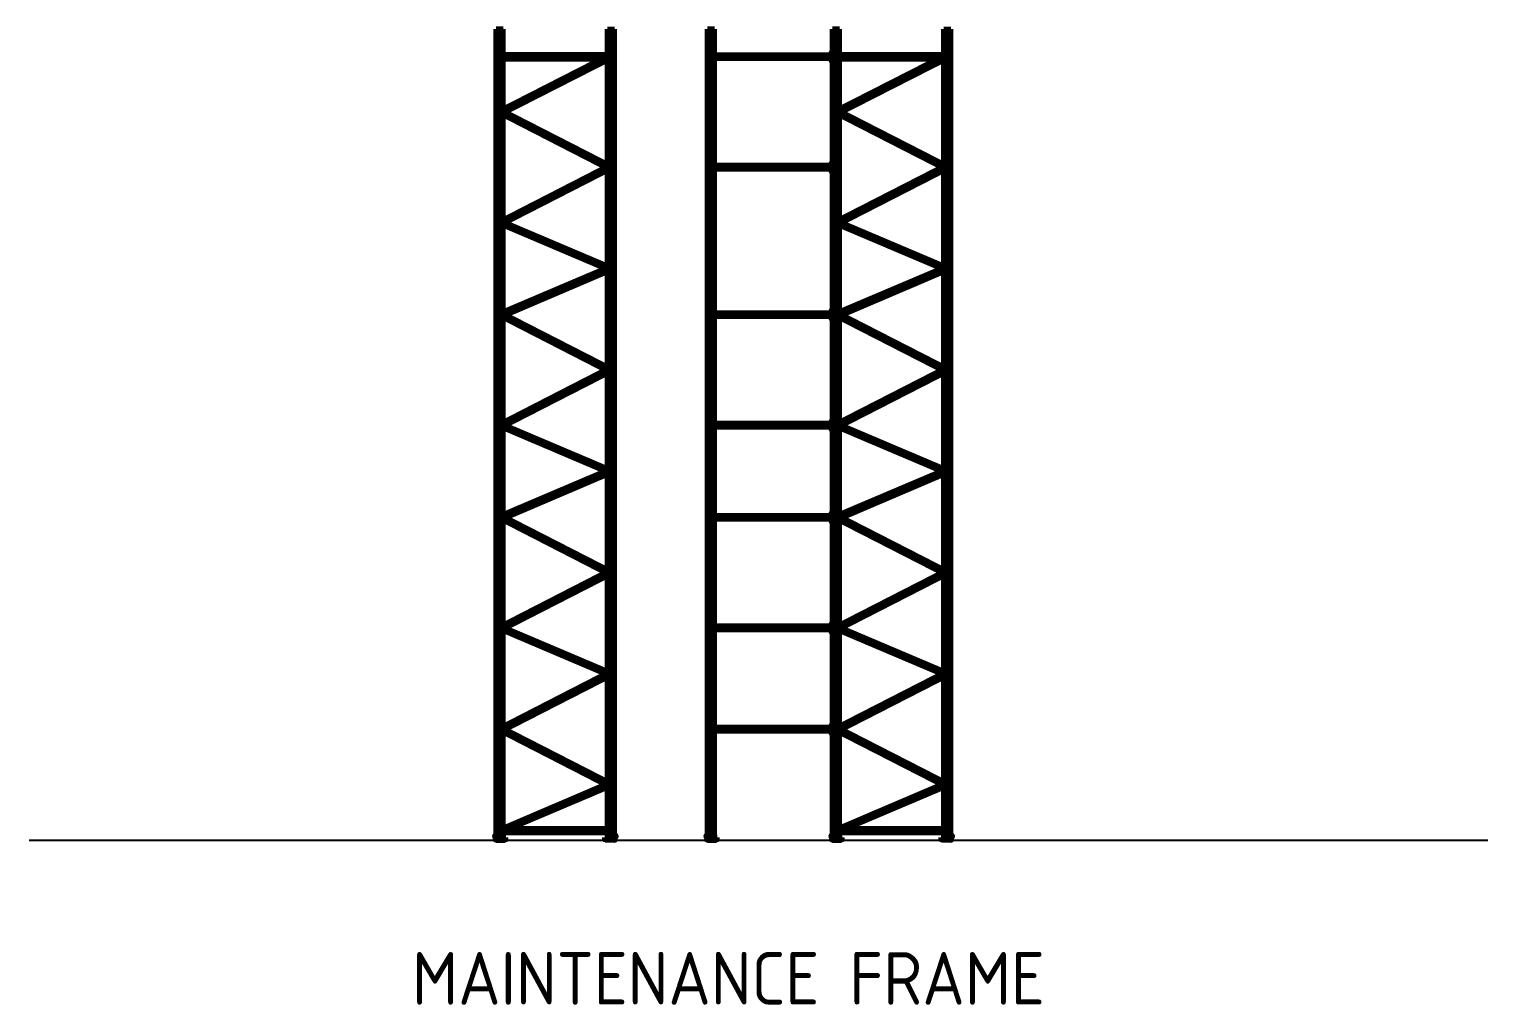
# Model space of a CAD drawing. Header units: millimetres. Extents: x 55283 to 71127, y -287983 to -259130.
# Drawn here: x 55283 to 71127, y -269721 to -259130 of the extents above; entities that cross this region are included whole.
import ezdxf

# ---------------------------------------------------------------- set-up
doc = ezdxf.new("R2010")
doc.units = ezdxf.units.MM
doc.layers.add('HANDRAILS', color=62, linetype='Continuous')
doc.layers.add('Racking', color=30, linetype='Continuous', lineweight=70)
doc.styles.get("Standard").update_dxf_attribs({"font": 'ISOCP.SHX'})

# ---------------------------------------------------------------- blocks, each defined once
blk = doc.blocks.new('Xref MS Rack Section$0$BASEPLATE')
for p, q in [((883158, 344342), (883158, 344364)), ((883158, 344364), (883162, 344364)), ((883162, 344364), (883162, 344342)), ((883166, 344338), (883264, 344338)), ((883264, 344334), (883166, 344334)), ((883181, 344338), (883181, 344334)), ((883187, 344342), (883187, 344330)), ((883193, 344338), (883193, 344334)), ((883228, 344338), (883228, 344334)), ((883231, 344338), (883231, 344334)), ((883237, 344342), (883237, 344330)), ((883243, 344338), (883243, 344334)), ((883246, 344338), (883246, 344334)), ((883258, 344376), (883270, 344376)), ((883266, 344394), (883262, 344394)), ((883262, 344359), (883262, 344394)), ((883262, 344382), (883266, 344382)), ((883262, 344370), (883266, 344370)), ((883263, 344356), (883267, 344343)), ((883266, 344359), (883266, 344394)), ((883267, 344357), (883271, 344344))]:
    blk.add_line(p, q)
for centre, radius, start, end in [((883166, 344342), 8, 180, 270), ((883166, 344342), 4, 180, 270), ((883270, 344359), 8, 180, 199.5), ((883264, 344342), 7.88, 269.4638, 20.0362), ((883264, 344342), 3.93, 270, 19.5), ((883270, 344359), 4, 180, 199.5)]:
    blk.add_arc(centre, radius, start, end)
blk = doc.blocks.new('Xref MS Rack Section$0$SOC HD SIDE')
at = {"color": 0, "linetype": 'ByBlock'}
blk.add_line((1079182, 503083), (1079182, 503069), dxfattribs=at)
for points in [[(1079170, 503086), (1079172, 503086), (1079172, 503066), (1079170, 503066)], [(1079172, 503084), (1079181, 503084), (1079181, 503068), (1079172, 503068)]]:
    blk.add_lwpolyline(points, dxfattribs=at)
for centre, start, end in [((1079181, 503083), 0, 90), ((1079181, 503069), 270, 0)]:
    blk.add_arc(centre, 1, start, end, dxfattribs=at)
blk = doc.blocks.new('*U26')
blk.add_lwpolyline([(-35, 20), (1208, 20), (1208, -20), (-35, -20)], close=True)
for centre in [(0, 0), (1173, 0)]:
    blk.add_circle(centre, 5.5)
blk = doc.blocks.new('*U23')
blk.add_lwpolyline([(40, 5), (-1197, 532), (-1213, 495), (24, -32)], close=True)
for centre in [(-1173, 500), (0, 0)]:
    blk.add_circle(centre, 5.5)
blk = doc.blocks.new('*U24')
blk.add_lwpolyline([(-22, 34), (1213, -598), (1195, -634), (-40, -2)], close=True)
for centre in [(0, 0), (1173, -600)]:
    blk.add_circle(centre, 5.5)
blk = doc.blocks.new('*U27')
blk.add_lwpolyline([(-22, 34), (1213, -598), (1195, -634), (-40, -2)], close=True)
for centre in [(0, 0), (1173, -600)]:
    blk.add_circle(centre, 5.5)
blk = doc.blocks.new('*U22')
blk.add_lwpolyline([(-24, 32), (1213, -495), (1197, -532), (-40, -5)], close=True)
for centre in [(0, 0), (1173, -500)]:
    blk.add_circle(centre, 5.5)
blk = doc.blocks.new('*U21')
blk.add_lwpolyline([(40, 2), (-1195, 634), (-1213, 598), (22, -34)], close=True)
for centre in [(-1173, 600), (0, 0)]:
    blk.add_circle(centre, 5.5)
blk = doc.blocks.new('*U25')
blk.add_lwpolyline([(40, 2), (-1195, 634), (-1213, 598), (22, -34)], close=True)
for centre in [(-1173, 600), (0, 0)]:
    blk.add_circle(centre, 5.5)

msp = doc.modelspace()

# ---------------------------------------------------------------- linework, layer by layer
msp.add_line((55283, -267934), (71127, -267934))
at = {"layer": 'Racking'}
for p, q in [((60357, -267930), (60357, -259130)), ((60432, -259130), (60357, -259130)), ((60393, -267930), (60393, -259130)), ((60429, -267930), (60429, -259130)), ((60429, -267930), (60429, -259130)), ((60432, -267930), (60432, -259130)), ((61566, -267930), (61566, -259130)), ((61566, -259130), (61640, -259130)), ((61568, -267930), (61568, -259130)), ((61605, -267930), (61605, -259130)), ((61640, -267930), (61640, -259130)), ((62652, -267930), (62652, -259130)), ((62727, -259130), (62652, -259130)), ((62688, -267930), (62688, -259130)), ((62724, -267930), (62724, -259130)), ((62727, -267930), (62727, -259130)), ((64010, -267930), (64010, -259130)), ((64085, -259130), (64010, -259130)), ((64046, -267930), (64046, -259130)), ((64082, -267930), (64082, -259130)), ((64085, -267930), (64085, -259130)), ((65219, -267930), (65219, -259130)), ((65219, -259130), (65293, -259130)), ((65221, -267930), (65221, -259130)), ((65258, -267930), (65258, -259130)), ((65293, -267930), (65293, -259130)), ((64007, -259411), (62727, -259411)), ((64007, -259414), (62727, -259414)), ((64007, -259446), (62727, -259446)), ((64007, -259449), (62727, -259449)), ((64007, -259487), (64007, -259372)), ((64010, -259372), (64007, -259372)), ((64010, -259487), (64007, -259487)), ((64007, -260611), (62727, -260611)), ((64007, -260614), (62727, -260614)), ((64007, -260687), (64007, -260572)), ((64010, -260572), (64007, -260572)), ((64007, -260646), (62727, -260646)), ((64007, -260649), (62727, -260649)), ((64010, -260687), (64007, -260687)), ((64010, -260787), (64010, -260672)), ((64010, -261987), (64010, -261872)), ((64007, -262287), (64007, -262172)), ((64010, -262172), (64007, -262172)), ((64007, -262211), (62727, -262211)), ((64007, -262214), (62727, -262214)), ((64007, -262246), (62727, -262246)), ((64007, -262249), (62727, -262249)), ((64010, -262287), (64007, -262287)), ((64010, -263187), (64010, -263072)), ((64007, -263411), (62727, -263411)), ((64007, -263414), (62727, -263414)), ((64007, -263446), (62727, -263446)), ((64007, -263449), (62727, -263449)), ((64007, -263487), (64007, -263372)), ((64010, -263372), (64007, -263372)), ((64010, -263487), (64007, -263487)), ((64007, -264411), (62727, -264411)), ((64007, -264414), (62727, -264414)), ((64007, -264487), (64007, -264372)), ((64010, -264372), (64007, -264372)), ((64010, -264387), (64010, -264272)), ((64007, -264446), (62727, -264446)), ((64007, -264449), (62727, -264449)), ((64010, -264487), (64007, -264487)), ((64010, -265587), (64010, -265472)), ((64007, -265611), (62727, -265611)), ((64007, -265614), (62727, -265614)), ((64007, -265646), (62727, -265646)), ((64007, -265649), (62727, -265649)), ((64007, -265687), (64007, -265572)), ((64010, -265572), (64007, -265572)), ((64010, -265687), (64007, -265687)), ((64007, -266711), (62727, -266711)), ((64007, -266714), (62727, -266714)), ((64007, -266746), (62727, -266746)), ((64007, -266749), (62727, -266749)), ((64007, -266787), (64007, -266672)), ((64010, -266672), (64007, -266672)), ((64010, -266787), (64007, -266787)), ((64010, -266787), (64010, -266672)), ((60432, -267930), (60357, -267930)), ((61567, -267930), (61641, -267930)), ((62727, -267930), (62652, -267930)), ((64085, -267930), (64010, -267930)), ((65219, -267930), (65293, -267930))]:
    msp.add_line(p, q, dxfattribs=at)
for centre in [(60412, -259180), (61585, -259180), (60412, -259230), (60412, -259280), (60412, -259330), (61585, -259230), (61585, -259280), (61585, -259330), (60412, -259380), (60412, -259430), (60412, -259480), (61585, -259380), (61585, -259430), (61585, -259480), (60412, -259530), (60412, -259580), (60412, -259630), (61585, -259530), (61585, -259580), (61585, -259630), (60412, -259680), (60412, -259730), (60412, -259780), (60412, -259830), (61585, -259680), (61585, -259730), (61585, -259780), (61585, -259830), (60412, -259880), (60412, -259930), (60412, -259980), (61585, -259880), (61585, -259930), (61585, -259980), (60412, -260030), (60412, -260080), (60412, -260130), (61585, -260030), (61585, -260080), (61585, -260130), (60412, -260180), (60412, -260230), (60412, -260280), (61585, -260180), (61585, -260230), (61585, -260280), (60412, -260330), (60412, -260380), (60412, -260430), (61585, -260330), (61585, -260380), (61585, -260430), (60412, -260480), (60412, -260530), (60412, -260580), (61585, -260480), (61585, -260530), (61585, -260580), (60412, -260630), (60412, -260680), (60412, -260730), (60412, -260780), (61585, -260630), (61585, -260680), (61585, -260730), (61585, -260780), (60412, -260830), (60412, -260880), (60412, -260930), (61585, -260830), (61585, -260880), (61585, -260930), (60412, -260980), (60412, -261030), (60412, -261080), (61585, -260980), (61585, -261030), (61585, -261080), (60412, -261130), (60412, -261180), (60412, -261230), (61585, -261130), (61585, -261180), (61585, -261230), (60412, -261280), (60412, -261330), (60412, -261380), (61585, -261280), (61585, -261330), (61585, -261380), (60412, -261430), (60412, -261480), (60412, -261530), (61585, -261430), (61585, -261480), (61585, -261530), (60412, -261580), (60412, -261630), (60412, -261680), (60412, -261730), (61585, -261580), (61585, -261630), (61585, -261680), (61585, -261730), (60412, -261780), (60412, -261830), (60412, -261880), (61585, -261780), (61585, -261830), (61585, -261880), (60412, -261930), (60412, -261980), (60412, -262030), (61585, -261930), (61585, -261980), (61585, -262030), (60412, -262080), (60412, -262130), (60412, -262180), (61585, -262080), (61585, -262130), (61585, -262180), (60412, -262230), (60412, -262280), (60412, -262330), (61585, -262230), (61585, -262280), (61585, -262330), (60412, -262380), (60412, -262430), (60412, -262480), (61585, -262380), (61585, -262430), (61585, -262480), (60412, -262530), (60412, -262580), (60412, -262630), (60412, -262680), (61585, -262530), (61585, -262580), (61585, -262630), (61585, -262680), (60412, -262730), (60412, -262780), (60412, -262830), (61585, -262730), (61585, -262780), (61585, -262830), (60412, -262880), (60412, -262930), (60412, -262980), (61585, -262880), (61585, -262930), (61585, -262980), (60412, -263030), (60412, -263080), (60412, -263130), (61585, -263030), (61585, -263080), (61585, -263130), (60412, -263180), (60412, -263230), (60412, -263280), (61585, -263180), (61585, -263230), (61585, -263280), (60412, -263330), (60412, -263380), (60412, -263430), (61585, -263330), (61585, -263380), (61585, -263430), (60412, -263480), (60412, -263530), (60412, -263580), (60412, -263630), (61585, -263480), (61585, -263530), (61585, -263580), (61585, -263630), (60412, -263680), (60412, -263730), (60412, -263780), (61585, -263680), (61585, -263730), (61585, -263780), (60412, -263830), (60412, -263880), (60412, -263930), (61585, -263830), (61585, -263880), (61585, -263930), (60412, -263980), (60412, -264030), (60412, -264080), (61585, -263980), (61585, -264030), (61585, -264080), (60412, -264130), (60412, -264180), (60412, -264230), (61585, -264130), (61585, -264180), (61585, -264230), (60412, -264280), (60412, -264330), (60412, -264380), (61585, -264280), (61585, -264330), (61585, -264380), (60412, -264430), (60412, -264480), (60412, -264530), (60412, -264580), (61585, -264430), (61585, -264480), (61585, -264530), (61585, -264580), (60412, -264630), (60412, -264680), (60412, -264730), (61585, -264630), (61585, -264680), (61585, -264730), (60412, -264780), (60412, -264830), (60412, -264880), (61585, -264780), (61585, -264830), (61585, -264880), (60412, -264930), (60412, -264980), (60412, -265030), (61585, -264930), (61585, -264980), (61585, -265030), (60412, -265080), (60412, -265130), (60412, -265180), (61585, -265080), (61585, -265130), (61585, -265180), (60412, -265230), (60412, -265280), (60412, -265330), (61585, -265230), (61585, -265280), (61585, -265330), (60412, -265380), (60412, -265430), (60412, -265480), (60412, -265530), (61585, -265380), (61585, -265430), (61585, -265480), (61585, -265530), (60412, -265580), (60412, -265630), (60412, -265680), (61585, -265580), (61585, -265630), (61585, -265680), (60412, -265730), (60412, -265780), (60412, -265830), (61585, -265730), (61585, -265780), (61585, -265830), (60412, -265880), (60412, -265930), (60412, -265980), (61585, -265880), (61585, -265930), (61585, -265980), (60412, -266030), (60412, -266080), (60412, -266130), (61585, -266030), (61585, -266080), (61585, -266130), (60412, -266180), (60412, -266230), (60412, -266280), (61585, -266180), (61585, -266230), (61585, -266280), (60412, -266330), (60412, -266380), (60412, -266430), (60412, -266480), (61585, -266330), (61585, -266380), (61585, -266430), (61585, -266480), (60412, -266530), (60412, -266580), (60412, -266630), (61585, -266530), (61585, -266580), (61585, -266630), (60412, -266680), (60412, -266730), (60412, -266780), (61585, -266680), (61585, -266730), (61585, -266780), (60412, -266830), (60412, -266880), (60412, -266930), (61585, -266830), (61585, -266880), (61585, -266930), (60412, -266980), (60412, -267030), (60412, -267080), (61585, -266980), (61585, -267030), (61585, -267080), (60412, -267130), (60412, -267180), (60412, -267230), (61585, -267130), (61585, -267180), (61585, -267230), (60412, -267280), (60412, -267330), (60412, -267380), (60412, -267430), (61585, -267280), (61585, -267330), (61585, -267380), (61585, -267430), (60412, -267480), (60412, -267530), (60412, -267580), (61585, -267480), (61585, -267530), (61585, -267580), (60412, -267630), (60412, -267680), (60412, -267730), (61585, -267630), (61585, -267680), (61585, -267730), (60412, -267780), (60412, -267830), (60412, -267880), (61585, -267780), (61585, -267830), (61585, -267880)]:
    msp.add_circle(centre, 5.2, dxfattribs=at)
for centre, start, end in [((60412, -259130), 180, 0), ((61585, -259130), 180, 0), ((62707, -259130), 180, 0), ((62707, -259180), 0, 180), ((62707, -259180), 180, 0), ((64065, -259130), 180, 0), ((64065, -259180), 0, 180), ((64065, -259180), 180, 0), ((65238, -259130), 180, 0), ((65238, -259180), 0, 180), ((65238, -259180), 180, 0), ((62707, -259230), 0, 180), ((62707, -259230), 180, 0), ((62707, -259280), 0, 180), ((62707, -259280), 180, 0), ((62707, -259330), 0, 180), ((62707, -259330), 180, 0), ((64065, -259230), 0, 180), ((64065, -259230), 180, 0), ((64065, -259280), 0, 180), ((64065, -259280), 180, 0), ((64065, -259330), 0, 180), ((64065, -259330), 180, 0), ((65238, -259230), 0, 180), ((65238, -259230), 180, 0), ((65238, -259280), 0, 180), ((65238, -259280), 180, 0), ((65238, -259330), 0, 180), ((65238, -259330), 180, 0), ((62707, -259380), 0, 180), ((62707, -259380), 180, 0), ((62707, -259430), 0, 180), ((62707, -259430), 180, 0), ((62707, -259480), 0, 180), ((62707, -259480), 180, 0), ((64065, -259380), 0, 180), ((64065, -259380), 180, 0), ((64065, -259430), 0, 180), ((64065, -259430), 180, 0), ((64065, -259480), 0, 180), ((64065, -259480), 180, 0), ((65238, -259380), 0, 180), ((65238, -259380), 180, 0), ((65238, -259430), 0, 180), ((65238, -259430), 180, 0), ((65238, -259480), 0, 180), ((65238, -259480), 180, 0), ((62707, -259530), 0, 180), ((62707, -259530), 180, 0), ((62707, -259580), 0, 180), ((62707, -259580), 180, 0), ((62707, -259630), 0, 180), ((62707, -259630), 180, 0), ((64065, -259530), 0, 180), ((64065, -259530), 180, 0), ((64065, -259580), 0, 180), ((64065, -259580), 180, 0), ((64065, -259630), 0, 180), ((64065, -259630), 180, 0), ((65238, -259530), 0, 180), ((65238, -259530), 180, 0), ((65238, -259580), 0, 180), ((65238, -259580), 180, 0), ((65238, -259630), 0, 180), ((65238, -259630), 180, 0), ((62707, -259680), 0, 180), ((62707, -259680), 180, 0), ((62707, -259730), 0, 180), ((62707, -259730), 180, 0), ((62707, -259780), 0, 180), ((62707, -259780), 180, 0), ((62707, -259830), 0, 180), ((64065, -259680), 0, 180), ((64065, -259680), 180, 0), ((64065, -259730), 0, 180), ((64065, -259730), 180, 0), ((64065, -259780), 0, 180), ((64065, -259780), 180, 0), ((64065, -259830), 0, 180), ((65238, -259680), 0, 180), ((65238, -259680), 180, 0), ((65238, -259730), 0, 180), ((65238, -259730), 180, 0), ((65238, -259780), 0, 180), ((65238, -259780), 180, 0), ((65238, -259830), 0, 180), ((62707, -259830), 180, 0), ((62707, -259880), 0, 180), ((62707, -259880), 180, 0), ((62707, -259930), 0, 180), ((62707, -259930), 180, 0), ((62707, -259980), 0, 180), ((62707, -259980), 180, 0), ((64065, -259830), 180, 0), ((64065, -259880), 0, 180), ((64065, -259880), 180, 0), ((64065, -259930), 0, 180), ((64065, -259930), 180, 0), ((64065, -259980), 0, 180), ((64065, -259980), 180, 0), ((65238, -259830), 180, 0), ((65238, -259880), 0, 180), ((65238, -259880), 180, 0), ((65238, -259930), 0, 180), ((65238, -259930), 180, 0), ((65238, -259980), 0, 180), ((65238, -259980), 180, 0), ((62707, -260030), 0, 180), ((62707, -260030), 180, 0), ((62707, -260080), 0, 180), ((62707, -260080), 180, 0), ((62707, -260130), 0, 180), ((62707, -260130), 180, 0), ((64065, -260030), 0, 180), ((64065, -260030), 180, 0), ((64065, -260080), 0, 180), ((64065, -260080), 180, 0), ((64065, -260130), 0, 180), ((64065, -260130), 180, 0), ((65238, -260030), 0, 180), ((65238, -260030), 180, 0), ((65238, -260080), 0, 180), ((65238, -260080), 180, 0), ((65238, -260130), 0, 180), ((65238, -260130), 180, 0), ((62707, -260180), 0, 180), ((62707, -260180), 180, 0), ((62707, -260230), 0, 180), ((62707, -260230), 180, 0), ((62707, -260280), 0, 180), ((62707, -260280), 180, 0), ((64065, -260180), 0, 180), ((64065, -260180), 180, 0), ((64065, -260230), 0, 180), ((64065, -260230), 180, 0), ((64065, -260280), 0, 180), ((64065, -260280), 180, 0), ((65238, -260180), 0, 180), ((65238, -260180), 180, 0), ((65238, -260230), 0, 180), ((65238, -260230), 180, 0), ((65238, -260280), 0, 180), ((65238, -260280), 180, 0), ((62707, -260330), 0, 180), ((62707, -260330), 180, 0), ((62707, -260380), 0, 180), ((62707, -260380), 180, 0), ((62707, -260430), 0, 180), ((62707, -260430), 180, 0), ((64065, -260330), 0, 180), ((64065, -260330), 180, 0), ((64065, -260380), 0, 180), ((64065, -260380), 180, 0), ((64065, -260430), 0, 180), ((64065, -260430), 180, 0), ((65238, -260330), 0, 180), ((65238, -260330), 180, 0), ((65238, -260380), 0, 180), ((65238, -260380), 180, 0), ((65238, -260430), 0, 180), ((65238, -260430), 180, 0), ((62707, -260480), 0, 180), ((62707, -260480), 180, 0), ((62707, -260530), 0, 180), ((62707, -260530), 180, 0), ((62707, -260580), 0, 180), ((62707, -260580), 180, 0), ((64065, -260480), 0, 180), ((64065, -260480), 180, 0), ((64065, -260530), 0, 180), ((64065, -260530), 180, 0), ((64065, -260580), 0, 180), ((64065, -260580), 180, 0), ((65238, -260480), 0, 180), ((65238, -260480), 180, 0), ((65238, -260530), 0, 180), ((65238, -260530), 180, 0), ((65238, -260580), 0, 180), ((65238, -260580), 180, 0), ((62707, -260630), 0, 180), ((62707, -260630), 180, 0), ((62707, -260680), 0, 180), ((62707, -260680), 180, 0), ((62707, -260730), 0, 180), ((62707, -260730), 180, 0), ((62707, -260780), 0, 180), ((64065, -260630), 0, 180), ((64065, -260630), 180, 0), ((64065, -260680), 0, 180), ((64065, -260680), 180, 0), ((64065, -260730), 0, 180), ((64065, -260730), 180, 0), ((64065, -260780), 0, 180), ((65238, -260630), 0, 180), ((65238, -260630), 180, 0), ((65238, -260680), 0, 180), ((65238, -260680), 180, 0), ((65238, -260730), 0, 180), ((65238, -260730), 180, 0), ((65238, -260780), 0, 180), ((62707, -260780), 180, 0), ((62707, -260830), 0, 180), ((62707, -260830), 180, 0), ((62707, -260880), 0, 180), ((62707, -260880), 180, 0), ((62707, -260930), 0, 180), ((62707, -260930), 180, 0), ((64065, -260780), 180, 0), ((64065, -260830), 0, 180), ((64065, -260830), 180, 0), ((64065, -260880), 0, 180), ((64065, -260880), 180, 0), ((64065, -260930), 0, 180), ((64065, -260930), 180, 0), ((65238, -260780), 180, 0), ((65238, -260830), 0, 180), ((65238, -260830), 180, 0), ((65238, -260880), 0, 180), ((65238, -260880), 180, 0), ((65238, -260930), 0, 180), ((65238, -260930), 180, 0), ((62707, -260980), 0, 180), ((62707, -260980), 180, 0), ((62707, -261030), 0, 180), ((62707, -261030), 180, 0), ((62707, -261080), 0, 180), ((62707, -261080), 180, 0), ((64065, -260980), 0, 180), ((64065, -260980), 180, 0), ((64065, -261030), 0, 180), ((64065, -261030), 180, 0), ((64065, -261080), 0, 180), ((64065, -261080), 180, 0), ((65238, -260980), 0, 180), ((65238, -260980), 180, 0), ((65238, -261030), 0, 180), ((65238, -261030), 180, 0), ((65238, -261080), 0, 180), ((65238, -261080), 180, 0), ((62707, -261130), 0, 180), ((62707, -261130), 180, 0), ((62707, -261180), 0, 180), ((62707, -261180), 180, 0), ((62707, -261230), 0, 180), ((62707, -261230), 180, 0), ((64065, -261130), 0, 180), ((64065, -261130), 180, 0), ((64065, -261180), 0, 180), ((64065, -261180), 180, 0), ((64065, -261230), 0, 180), ((64065, -261230), 180, 0), ((65238, -261130), 0, 180), ((65238, -261130), 180, 0), ((65238, -261180), 0, 180), ((65238, -261180), 180, 0), ((65238, -261230), 0, 180), ((65238, -261230), 180, 0), ((62707, -261280), 0, 180), ((62707, -261280), 180, 0), ((62707, -261330), 0, 180), ((62707, -261330), 180, 0), ((62707, -261380), 0, 180), ((62707, -261380), 180, 0), ((64065, -261280), 0, 180), ((64065, -261280), 180, 0), ((64065, -261330), 0, 180), ((64065, -261330), 180, 0), ((64065, -261380), 0, 180), ((64065, -261380), 180, 0), ((65238, -261280), 0, 180), ((65238, -261280), 180, 0), ((65238, -261330), 0, 180), ((65238, -261330), 180, 0), ((65238, -261380), 0, 180), ((65238, -261380), 180, 0), ((62707, -261430), 0, 180), ((62707, -261430), 180, 0), ((62707, -261480), 0, 180), ((62707, -261480), 180, 0), ((62707, -261530), 0, 180), ((62707, -261530), 180, 0), ((64065, -261430), 0, 180), ((64065, -261430), 180, 0), ((64065, -261480), 0, 180), ((64065, -261480), 180, 0), ((64065, -261530), 0, 180), ((64065, -261530), 180, 0), ((65238, -261430), 0, 180), ((65238, -261430), 180, 0), ((65238, -261480), 0, 180), ((65238, -261480), 180, 0), ((65238, -261530), 0, 180), ((65238, -261530), 180, 0), ((62707, -261580), 0, 180), ((62707, -261580), 180, 0), ((62707, -261630), 0, 180), ((62707, -261630), 180, 0), ((62707, -261680), 0, 180), ((62707, -261680), 180, 0), ((62707, -261730), 0, 180), ((64065, -261580), 0, 180), ((64065, -261580), 180, 0), ((64065, -261630), 0, 180), ((64065, -261630), 180, 0), ((64065, -261680), 0, 180), ((64065, -261680), 180, 0), ((64065, -261730), 0, 180), ((65238, -261580), 0, 180), ((65238, -261580), 180, 0), ((65238, -261630), 0, 180), ((65238, -261630), 180, 0), ((65238, -261680), 0, 180), ((65238, -261680), 180, 0), ((65238, -261730), 0, 180), ((62707, -261730), 180, 0), ((62707, -261780), 0, 180), ((62707, -261780), 180, 0), ((62707, -261830), 0, 180), ((62707, -261830), 180, 0), ((62707, -261880), 0, 180), ((62707, -261880), 180, 0), ((64065, -261730), 180, 0), ((64065, -261780), 0, 180), ((64065, -261780), 180, 0), ((64065, -261830), 0, 180), ((64065, -261830), 180, 0), ((64065, -261880), 0, 180), ((64065, -261880), 180, 0), ((65238, -261730), 180, 0), ((65238, -261780), 0, 180), ((65238, -261780), 180, 0), ((65238, -261830), 0, 180), ((65238, -261830), 180, 0), ((65238, -261880), 0, 180), ((65238, -261880), 180, 0), ((62707, -261930), 0, 180), ((62707, -261930), 180, 0), ((62707, -261980), 0, 180), ((62707, -261980), 180, 0), ((62707, -262030), 0, 180), ((62707, -262030), 180, 0), ((64065, -261930), 0, 180), ((64065, -261930), 180, 0), ((64065, -261980), 0, 180), ((64065, -261980), 180, 0), ((64065, -262030), 0, 180), ((64065, -262030), 180, 0), ((65238, -261930), 0, 180), ((65238, -261930), 180, 0), ((65238, -261980), 0, 180), ((65238, -261980), 180, 0), ((65238, -262030), 0, 180), ((65238, -262030), 180, 0), ((62707, -262080), 0, 180), ((62707, -262080), 180, 0), ((62707, -262130), 0, 180), ((62707, -262130), 180, 0), ((62707, -262180), 0, 180), ((62707, -262180), 180, 0), ((64065, -262080), 0, 180), ((64065, -262080), 180, 0), ((64065, -262130), 0, 180), ((64065, -262130), 180, 0), ((64065, -262180), 0, 180), ((64065, -262180), 180, 0), ((65238, -262080), 0, 180), ((65238, -262080), 180, 0), ((65238, -262130), 0, 180), ((65238, -262130), 180, 0), ((65238, -262180), 0, 180), ((65238, -262180), 180, 0), ((62707, -262230), 0, 180), ((62707, -262230), 180, 0), ((62707, -262280), 0, 180), ((62707, -262280), 180, 0), ((62707, -262330), 0, 180), ((62707, -262330), 180, 0), ((64065, -262230), 0, 180), ((64065, -262230), 180, 0), ((64065, -262280), 0, 180), ((64065, -262280), 180, 0), ((64065, -262330), 0, 180), ((64065, -262330), 180, 0), ((65238, -262230), 0, 180), ((65238, -262230), 180, 0), ((65238, -262280), 0, 180), ((65238, -262280), 180, 0), ((65238, -262330), 0, 180), ((65238, -262330), 180, 0), ((62707, -262380), 0, 180), ((62707, -262380), 180, 0), ((62707, -262430), 0, 180), ((62707, -262430), 180, 0), ((62707, -262480), 0, 180), ((62707, -262480), 180, 0), ((64065, -262380), 0, 180), ((64065, -262380), 180, 0), ((64065, -262430), 0, 180), ((64065, -262430), 180, 0), ((64065, -262480), 0, 180), ((64065, -262480), 180, 0), ((65238, -262380), 0, 180), ((65238, -262380), 180, 0), ((65238, -262430), 0, 180), ((65238, -262430), 180, 0), ((65238, -262480), 0, 180), ((65238, -262480), 180, 0), ((62707, -262530), 0, 180), ((62707, -262530), 180, 0), ((62707, -262580), 0, 180), ((62707, -262580), 180, 0), ((62707, -262630), 0, 180), ((62707, -262630), 180, 0), ((62707, -262680), 0, 180), ((62707, -262680), 180, 0), ((64065, -262530), 0, 180), ((64065, -262530), 180, 0), ((64065, -262580), 0, 180), ((64065, -262580), 180, 0), ((64065, -262630), 0, 180), ((64065, -262630), 180, 0), ((64065, -262680), 0, 180), ((64065, -262680), 180, 0), ((65238, -262530), 0, 180), ((65238, -262530), 180, 0), ((65238, -262580), 0, 180), ((65238, -262580), 180, 0), ((65238, -262630), 0, 180), ((65238, -262630), 180, 0), ((65238, -262680), 0, 180), ((65238, -262680), 180, 0), ((62707, -262730), 0, 180), ((62707, -262730), 180, 0), ((62707, -262780), 0, 180), ((62707, -262780), 180, 0), ((62707, -262830), 0, 180), ((62707, -262830), 180, 0), ((64065, -262730), 0, 180), ((64065, -262730), 180, 0), ((64065, -262780), 0, 180), ((64065, -262780), 180, 0), ((64065, -262830), 0, 180), ((64065, -262830), 180, 0), ((65238, -262730), 0, 180), ((65238, -262730), 180, 0), ((65238, -262780), 0, 180), ((65238, -262780), 180, 0), ((65238, -262830), 0, 180), ((65238, -262830), 180, 0), ((62707, -262880), 0, 180), ((62707, -262880), 180, 0), ((62707, -262930), 0, 180), ((62707, -262930), 180, 0), ((62707, -262980), 0, 180), ((62707, -262980), 180, 0), ((64065, -262880), 0, 180), ((64065, -262880), 180, 0), ((64065, -262930), 0, 180), ((64065, -262930), 180, 0), ((64065, -262980), 0, 180), ((64065, -262980), 180, 0), ((65238, -262880), 0, 180), ((65238, -262880), 180, 0), ((65238, -262930), 0, 180), ((65238, -262930), 180, 0), ((65238, -262980), 0, 180), ((65238, -262980), 180, 0), ((62707, -263030), 0, 180), ((62707, -263030), 180, 0), ((62707, -263080), 0, 180), ((62707, -263080), 180, 0), ((62707, -263130), 0, 180), ((62707, -263130), 180, 0), ((64065, -263030), 0, 180), ((64065, -263030), 180, 0), ((64065, -263080), 0, 180), ((64065, -263080), 180, 0), ((64065, -263130), 0, 180), ((64065, -263130), 180, 0), ((65238, -263030), 0, 180), ((65238, -263030), 180, 0), ((65238, -263080), 0, 180), ((65238, -263080), 180, 0), ((65238, -263130), 0, 180), ((65238, -263130), 180, 0), ((62707, -263180), 0, 180), ((62707, -263180), 180, 0), ((62707, -263230), 0, 180), ((62707, -263230), 180, 0), ((62707, -263280), 0, 180), ((62707, -263280), 180, 0), ((64065, -263180), 0, 180), ((64065, -263180), 180, 0), ((64065, -263230), 0, 180), ((64065, -263230), 180, 0), ((64065, -263280), 0, 180), ((64065, -263280), 180, 0), ((65238, -263180), 0, 180), ((65238, -263180), 180, 0), ((65238, -263230), 0, 180), ((65238, -263230), 180, 0), ((65238, -263280), 0, 180), ((65238, -263280), 180, 0), ((62707, -263330), 0, 180), ((62707, -263330), 180, 0), ((62707, -263380), 0, 180), ((62707, -263380), 180, 0), ((62707, -263430), 0, 180), ((62707, -263430), 180, 0), ((64065, -263330), 0, 180), ((64065, -263330), 180, 0), ((64065, -263380), 0, 180), ((64065, -263380), 180, 0), ((64065, -263430), 0, 180), ((64065, -263430), 180, 0), ((65238, -263330), 0, 180), ((65238, -263330), 180, 0), ((65238, -263380), 0, 180), ((65238, -263380), 180, 0), ((65238, -263430), 0, 180), ((65238, -263430), 180, 0), ((62707, -263480), 0, 180), ((62707, -263480), 180, 0), ((62707, -263530), 0, 180), ((62707, -263530), 180, 0), ((62707, -263580), 0, 180), ((62707, -263580), 180, 0), ((62707, -263630), 0, 180), ((62707, -263630), 180, 0), ((64065, -263480), 0, 180), ((64065, -263480), 180, 0), ((64065, -263530), 0, 180), ((64065, -263530), 180, 0), ((64065, -263580), 0, 180), ((64065, -263580), 180, 0), ((64065, -263630), 0, 180), ((64065, -263630), 180, 0), ((65238, -263480), 0, 180), ((65238, -263480), 180, 0), ((65238, -263530), 0, 180), ((65238, -263530), 180, 0), ((65238, -263580), 0, 180), ((65238, -263580), 180, 0), ((65238, -263630), 0, 180), ((65238, -263630), 180, 0), ((62707, -263680), 0, 180), ((62707, -263680), 180, 0), ((62707, -263730), 0, 180), ((62707, -263730), 180, 0), ((62707, -263780), 0, 180), ((62707, -263780), 180, 0), ((64065, -263680), 0, 180), ((64065, -263680), 180, 0), ((64065, -263730), 0, 180), ((64065, -263730), 180, 0), ((64065, -263780), 0, 180), ((64065, -263780), 180, 0), ((65238, -263680), 0, 180), ((65238, -263680), 180, 0), ((65238, -263730), 0, 180), ((65238, -263730), 180, 0), ((65238, -263780), 0, 180), ((65238, -263780), 180, 0), ((62707, -263830), 0, 180), ((62707, -263830), 180, 0), ((62707, -263880), 0, 180), ((62707, -263880), 180, 0), ((62707, -263930), 0, 180), ((62707, -263930), 180, 0), ((64065, -263830), 0, 180), ((64065, -263830), 180, 0), ((64065, -263880), 0, 180), ((64065, -263880), 180, 0), ((64065, -263930), 0, 180), ((64065, -263930), 180, 0), ((65238, -263830), 0, 180), ((65238, -263830), 180, 0), ((65238, -263880), 0, 180), ((65238, -263880), 180, 0), ((65238, -263930), 0, 180), ((65238, -263930), 180, 0), ((62707, -263980), 0, 180), ((62707, -263980), 180, 0), ((62707, -264030), 0, 180), ((62707, -264030), 180, 0), ((62707, -264080), 0, 180), ((62707, -264080), 180, 0), ((64065, -263980), 0, 180), ((64065, -263980), 180, 0), ((64065, -264030), 0, 180), ((64065, -264030), 180, 0), ((64065, -264080), 0, 180), ((64065, -264080), 180, 0), ((65238, -263980), 0, 180), ((65238, -263980), 180, 0), ((65238, -264030), 0, 180), ((65238, -264030), 180, 0), ((65238, -264080), 0, 180), ((65238, -264080), 180, 0), ((62707, -264130), 0, 180), ((62707, -264130), 180, 0), ((62707, -264180), 0, 180), ((62707, -264180), 180, 0), ((62707, -264230), 0, 180), ((62707, -264230), 180, 0), ((64065, -264130), 0, 180), ((64065, -264130), 180, 0), ((64065, -264180), 0, 180), ((64065, -264180), 180, 0), ((64065, -264230), 0, 180), ((64065, -264230), 180, 0), ((65238, -264130), 0, 180), ((65238, -264130), 180, 0), ((65238, -264180), 0, 180), ((65238, -264180), 180, 0), ((65238, -264230), 0, 180), ((65238, -264230), 180, 0), ((62707, -264280), 0, 180), ((62707, -264280), 180, 0), ((62707, -264330), 0, 180), ((62707, -264330), 180, 0), ((62707, -264380), 0, 180), ((62707, -264380), 180, 0), ((64065, -264280), 0, 180), ((64065, -264280), 180, 0), ((64065, -264330), 0, 180), ((64065, -264330), 180, 0), ((64065, -264380), 0, 180), ((64065, -264380), 180, 0), ((65238, -264280), 0, 180), ((65238, -264280), 180, 0), ((65238, -264330), 0, 180), ((65238, -264330), 180, 0), ((65238, -264380), 0, 180), ((65238, -264380), 180, 0), ((62707, -264430), 0, 180), ((62707, -264430), 180, 0), ((62707, -264480), 0, 180), ((62707, -264480), 180, 0), ((62707, -264530), 0, 180), ((62707, -264530), 180, 0), ((62707, -264580), 0, 180), ((62707, -264580), 180, 0), ((64065, -264430), 0, 180), ((64065, -264430), 180, 0), ((64065, -264480), 0, 180), ((64065, -264480), 180, 0), ((64065, -264530), 0, 180), ((64065, -264530), 180, 0), ((64065, -264580), 0, 180), ((64065, -264580), 180, 0), ((65238, -264430), 0, 180), ((65238, -264430), 180, 0), ((65238, -264480), 0, 180), ((65238, -264480), 180, 0), ((65238, -264530), 0, 180), ((65238, -264530), 180, 0), ((65238, -264580), 0, 180), ((65238, -264580), 180, 0), ((62707, -264630), 0, 180), ((62707, -264630), 180, 0), ((62707, -264680), 0, 180), ((62707, -264680), 180, 0), ((62707, -264730), 0, 180), ((62707, -264730), 180, 0), ((64065, -264630), 0, 180), ((64065, -264630), 180, 0), ((64065, -264680), 0, 180), ((64065, -264680), 180, 0), ((64065, -264730), 0, 180), ((64065, -264730), 180, 0), ((65238, -264630), 0, 180), ((65238, -264630), 180, 0), ((65238, -264680), 0, 180), ((65238, -264680), 180, 0), ((65238, -264730), 0, 180), ((65238, -264730), 180, 0), ((62707, -264780), 0, 180), ((62707, -264780), 180, 0), ((62707, -264830), 0, 180), ((62707, -264830), 180, 0), ((62707, -264880), 0, 180), ((62707, -264880), 180, 0), ((64065, -264780), 0, 180), ((64065, -264780), 180, 0), ((64065, -264830), 0, 180), ((64065, -264830), 180, 0), ((64065, -264880), 0, 180), ((64065, -264880), 180, 0), ((65238, -264780), 0, 180), ((65238, -264780), 180, 0), ((65238, -264830), 0, 180), ((65238, -264830), 180, 0), ((65238, -264880), 0, 180), ((65238, -264880), 180, 0), ((62707, -264930), 0, 180), ((62707, -264930), 180, 0), ((62707, -264980), 0, 180), ((62707, -264980), 180, 0), ((62707, -265030), 0, 180), ((62707, -265030), 180, 0), ((64065, -264930), 0, 180), ((64065, -264930), 180, 0), ((64065, -264980), 0, 180), ((64065, -264980), 180, 0), ((64065, -265030), 0, 180), ((64065, -265030), 180, 0), ((65238, -264930), 0, 180), ((65238, -264930), 180, 0), ((65238, -264980), 0, 180), ((65238, -264980), 180, 0), ((65238, -265030), 0, 180), ((65238, -265030), 180, 0), ((62707, -265080), 0, 180), ((62707, -265080), 180, 0), ((62707, -265130), 0, 180), ((62707, -265130), 180, 0), ((62707, -265180), 0, 180), ((62707, -265180), 180, 0), ((64065, -265080), 0, 180), ((64065, -265080), 180, 0), ((64065, -265130), 0, 180), ((64065, -265130), 180, 0), ((64065, -265180), 0, 180), ((64065, -265180), 180, 0), ((65238, -265080), 0, 180), ((65238, -265080), 180, 0), ((65238, -265130), 0, 180), ((65238, -265130), 180, 0), ((65238, -265180), 0, 180), ((65238, -265180), 180, 0), ((62707, -265230), 0, 180), ((62707, -265230), 180, 0), ((62707, -265280), 0, 180), ((62707, -265280), 180, 0), ((62707, -265330), 0, 180), ((62707, -265330), 180, 0), ((64065, -265230), 0, 180), ((64065, -265230), 180, 0), ((64065, -265280), 0, 180), ((64065, -265280), 180, 0), ((64065, -265330), 0, 180), ((64065, -265330), 180, 0), ((65238, -265230), 0, 180), ((65238, -265230), 180, 0), ((65238, -265280), 0, 180), ((65238, -265280), 180, 0), ((65238, -265330), 0, 180), ((65238, -265330), 180, 0), ((62707, -265380), 0, 180), ((62707, -265380), 180, 0), ((62707, -265430), 0, 180), ((62707, -265430), 180, 0), ((62707, -265480), 0, 180), ((62707, -265480), 180, 0), ((62707, -265530), 0, 180), ((62707, -265530), 180, 0), ((64065, -265380), 0, 180), ((64065, -265380), 180, 0), ((64065, -265430), 0, 180), ((64065, -265430), 180, 0), ((64065, -265480), 0, 180), ((64065, -265480), 180, 0), ((64065, -265530), 0, 180), ((64065, -265530), 180, 0), ((65238, -265380), 0, 180), ((65238, -265380), 180, 0), ((65238, -265430), 0, 180), ((65238, -265430), 180, 0), ((65238, -265480), 0, 180), ((65238, -265480), 180, 0), ((65238, -265530), 0, 180), ((65238, -265530), 180, 0), ((62707, -265580), 0, 180), ((62707, -265580), 180, 0), ((62707, -265630), 0, 180), ((62707, -265630), 180, 0), ((62707, -265680), 0, 180), ((62707, -265680), 180, 0), ((64065, -265580), 0, 180), ((64065, -265580), 180, 0), ((64065, -265630), 0, 180), ((64065, -265630), 180, 0), ((64065, -265680), 0, 180), ((64065, -265680), 180, 0), ((65238, -265580), 0, 180), ((65238, -265580), 180, 0), ((65238, -265630), 0, 180), ((65238, -265630), 180, 0), ((65238, -265680), 0, 180), ((65238, -265680), 180, 0), ((62707, -265730), 0, 180), ((62707, -265730), 180, 0), ((62707, -265780), 0, 180), ((62707, -265780), 180, 0), ((62707, -265830), 0, 180), ((62707, -265830), 180, 0), ((64065, -265730), 0, 180), ((64065, -265730), 180, 0), ((64065, -265780), 0, 180), ((64065, -265780), 180, 0), ((64065, -265830), 0, 180), ((64065, -265830), 180, 0), ((65238, -265730), 0, 180), ((65238, -265730), 180, 0), ((65238, -265780), 0, 180), ((65238, -265780), 180, 0), ((65238, -265830), 0, 180), ((65238, -265830), 180, 0), ((62707, -265880), 0, 180), ((62707, -265880), 180, 0), ((62707, -265930), 0, 180), ((62707, -265930), 180, 0), ((62707, -265980), 0, 180), ((62707, -265980), 180, 0), ((64065, -265880), 0, 180), ((64065, -265880), 180, 0), ((64065, -265930), 0, 180), ((64065, -265930), 180, 0), ((64065, -265980), 0, 180), ((64065, -265980), 180, 0), ((65238, -265880), 0, 180), ((65238, -265880), 180, 0), ((65238, -265930), 0, 180), ((65238, -265930), 180, 0), ((65238, -265980), 0, 180), ((65238, -265980), 180, 0), ((62707, -266030), 0, 180), ((62707, -266030), 180, 0), ((62707, -266080), 0, 180), ((62707, -266080), 180, 0), ((62707, -266130), 0, 180), ((62707, -266130), 180, 0), ((64065, -266030), 0, 180), ((64065, -266030), 180, 0), ((64065, -266080), 0, 180), ((64065, -266080), 180, 0), ((64065, -266130), 0, 180), ((64065, -266130), 180, 0), ((65238, -266030), 0, 180), ((65238, -266030), 180, 0), ((65238, -266080), 0, 180), ((65238, -266080), 180, 0), ((65238, -266130), 0, 180), ((65238, -266130), 180, 0), ((62707, -266180), 0, 180), ((62707, -266180), 180, 0), ((62707, -266230), 0, 180), ((62707, -266230), 180, 0), ((62707, -266280), 0, 180), ((62707, -266280), 180, 0), ((64065, -266180), 0, 180), ((64065, -266180), 180, 0), ((64065, -266230), 0, 180), ((64065, -266230), 180, 0), ((64065, -266280), 0, 180), ((64065, -266280), 180, 0), ((65238, -266180), 0, 180), ((65238, -266180), 180, 0), ((65238, -266230), 0, 180), ((65238, -266230), 180, 0), ((65238, -266280), 0, 180), ((65238, -266280), 180, 0), ((62707, -266330), 0, 180), ((62707, -266330), 180, 0), ((62707, -266380), 0, 180), ((62707, -266380), 180, 0), ((62707, -266430), 0, 180), ((62707, -266430), 180, 0), ((62707, -266480), 0, 180), ((62707, -266480), 180, 0), ((64065, -266330), 0, 180), ((64065, -266330), 180, 0), ((64065, -266380), 0, 180), ((64065, -266380), 180, 0), ((64065, -266430), 0, 180), ((64065, -266430), 180, 0), ((64065, -266480), 0, 180), ((64065, -266480), 180, 0), ((65238, -266330), 0, 180), ((65238, -266330), 180, 0), ((65238, -266380), 0, 180), ((65238, -266380), 180, 0), ((65238, -266430), 0, 180), ((65238, -266430), 180, 0), ((65238, -266480), 0, 180), ((65238, -266480), 180, 0), ((62707, -266530), 0, 180), ((62707, -266530), 180, 0), ((62707, -266580), 0, 180), ((62707, -266580), 180, 0), ((62707, -266630), 0, 180), ((62707, -266630), 180, 0), ((64065, -266530), 0, 180), ((64065, -266530), 180, 0), ((64065, -266580), 0, 180), ((64065, -266580), 180, 0), ((64065, -266630), 0, 180), ((64065, -266630), 180, 0), ((65238, -266530), 0, 180), ((65238, -266530), 180, 0), ((65238, -266580), 0, 180), ((65238, -266580), 180, 0), ((65238, -266630), 0, 180), ((65238, -266630), 180, 0), ((62707, -266680), 0, 180), ((62707, -266680), 180, 0), ((62707, -266730), 0, 180), ((62707, -266730), 180, 0), ((62707, -266780), 0, 180), ((62707, -266780), 180, 0), ((64065, -266680), 0, 180), ((64065, -266680), 180, 0), ((64065, -266730), 0, 180), ((64065, -266730), 180, 0), ((64065, -266780), 0, 180), ((64065, -266780), 180, 0), ((65238, -266680), 0, 180), ((65238, -266680), 180, 0), ((65238, -266730), 0, 180), ((65238, -266730), 180, 0), ((65238, -266780), 0, 180), ((65238, -266780), 180, 0), ((62707, -266830), 0, 180), ((62707, -266830), 180, 0), ((62707, -266880), 0, 180), ((62707, -266880), 180, 0), ((62707, -266930), 0, 180), ((62707, -266930), 180, 0), ((64065, -266830), 0, 180), ((64065, -266830), 180, 0), ((64065, -266880), 0, 180), ((64065, -266880), 180, 0), ((64065, -266930), 0, 180), ((64065, -266930), 180, 0), ((65238, -266830), 0, 180), ((65238, -266830), 180, 0), ((65238, -266880), 0, 180), ((65238, -266880), 180, 0), ((65238, -266930), 0, 180), ((65238, -266930), 180, 0), ((62707, -266980), 0, 180), ((62707, -266980), 180, 0), ((62707, -267030), 0, 180), ((62707, -267030), 180, 0), ((62707, -267080), 0, 180), ((62707, -267080), 180, 0), ((64065, -266980), 0, 180), ((64065, -266980), 180, 0), ((64065, -267030), 0, 180), ((64065, -267030), 180, 0), ((64065, -267080), 0, 180), ((64065, -267080), 180, 0), ((65238, -266980), 0, 180), ((65238, -266980), 180, 0), ((65238, -267030), 0, 180), ((65238, -267030), 180, 0), ((65238, -267080), 0, 180), ((65238, -267080), 180, 0), ((62707, -267130), 0, 180), ((62707, -267130), 180, 0), ((62707, -267180), 0, 180), ((62707, -267180), 180, 0), ((62707, -267230), 0, 180), ((62707, -267230), 180, 0), ((64065, -267130), 0, 180), ((64065, -267130), 180, 0), ((64065, -267180), 0, 180), ((64065, -267180), 180, 0), ((64065, -267230), 0, 180), ((64065, -267230), 180, 0), ((65238, -267130), 0, 180), ((65238, -267130), 180, 0), ((65238, -267180), 0, 180), ((65238, -267180), 180, 0), ((65238, -267230), 0, 180), ((65238, -267230), 180, 0), ((62707, -267280), 0, 180), ((62707, -267280), 180, 0), ((62707, -267330), 0, 180), ((62707, -267330), 180, 0), ((62707, -267380), 0, 180), ((62707, -267380), 180, 0), ((62707, -267430), 0, 180), ((62707, -267430), 180, 0), ((64065, -267280), 0, 180), ((64065, -267280), 180, 0), ((64065, -267330), 0, 180), ((64065, -267330), 180, 0), ((64065, -267380), 0, 180), ((64065, -267380), 180, 0), ((64065, -267430), 0, 180), ((64065, -267430), 180, 0), ((65238, -267280), 0, 180), ((65238, -267280), 180, 0), ((65238, -267330), 0, 180), ((65238, -267330), 180, 0), ((65238, -267380), 0, 180), ((65238, -267380), 180, 0), ((65238, -267430), 0, 180), ((65238, -267430), 180, 0), ((62707, -267480), 0, 180), ((62707, -267480), 180, 0), ((62707, -267530), 0, 180), ((62707, -267530), 180, 0), ((62707, -267580), 0, 180), ((62707, -267580), 180, 0), ((64065, -267480), 0, 180), ((64065, -267480), 180, 0), ((64065, -267530), 0, 180), ((64065, -267530), 180, 0), ((64065, -267580), 0, 180), ((64065, -267580), 180, 0), ((65238, -267480), 0, 180), ((65238, -267480), 180, 0), ((65238, -267530), 0, 180), ((65238, -267530), 180, 0), ((65238, -267580), 0, 180), ((65238, -267580), 180, 0), ((62707, -267630), 0, 180), ((62707, -267630), 180, 0), ((62707, -267680), 0, 180), ((62707, -267680), 180, 0), ((62707, -267730), 0, 180), ((62707, -267730), 180, 0), ((64065, -267630), 0, 180), ((64065, -267630), 180, 0), ((64065, -267680), 0, 180), ((64065, -267680), 180, 0), ((64065, -267730), 0, 180), ((64065, -267730), 180, 0), ((65238, -267630), 0, 180), ((65238, -267630), 180, 0), ((65238, -267680), 0, 180), ((65238, -267680), 180, 0), ((65238, -267730), 0, 180), ((65238, -267730), 180, 0), ((62707, -267780), 0, 180), ((62707, -267780), 180, 0), ((62707, -267830), 0, 180), ((62707, -267830), 180, 0), ((62707, -267880), 0, 180), ((62707, -267880), 180, 0), ((64065, -267780), 0, 180), ((64065, -267780), 180, 0), ((64065, -267830), 0, 180), ((64065, -267830), 180, 0), ((64065, -267880), 0, 180), ((64065, -267880), 180, 0), ((65238, -267780), 0, 180), ((65238, -267780), 180, 0), ((65238, -267830), 0, 180), ((65238, -267830), 180, 0), ((65238, -267880), 0, 180), ((65238, -267880), 180, 0), ((60412, -267930), 0, 180), ((60412, -267930), 0, 180), ((61585, -267930), 0, 180), ((62707, -267930), 0, 180), ((64065, -267930), 0, 180), ((65238, -267930), 0, 180)]:
    msp.add_arc(centre, 5.2, start, end, dxfattribs=at)

# ---------------------------------------------------------------- block references
at = {"layer": 'Racking', "xscale": -1}
for name, p in [('*U24', (61585, -259430)), ('*U26', (61585, -259430)), ('Xref MS Rack Section$0$SOC HD SIDE', (1143177, -762468)), ('Xref MS Rack Section$0$SOC HD SIDE', (1143177, -762543)), ('*U24', (65238, -259430)), ('*U26', (65238, -259430)), ('*U21', (60412, -261230)), ('Xref MS Rack Section$0$SOC HD SIDE', (1143177, -763668)), ('*U24', (65238, -260630)), ('Xref MS Rack Section$0$SOC HD SIDE', (1143177, -763743)), ('*U22', (61585, -261730)), ('*U22', (65238, -261730)), ('Xref MS Rack Section$0$SOC HD SIDE', (1143177, -765268)), ('Xref MS Rack Section$0$SOC HD SIDE', (1143177, -765343)), ('*U24', (61585, -262830)), ('*U24', (65238, -262830)), ('Xref MS Rack Section$0$SOC HD SIDE', (1143177, -766468)), ('Xref MS Rack Section$0$SOC HD SIDE', (1143177, -766543)), ('*U22', (61585, -263930)), ('*U22', (65238, -263930)), ('Xref MS Rack Section$0$SOC HD SIDE', (1143177, -767468)), ('Xref MS Rack Section$0$SOC HD SIDE', (1143177, -767543)), ('*U27', (61585, -265030)), ('*U25', (64065, -265630)), ('Xref MS Rack Section$0$SOC HD SIDE', (1143177, -768668)), ('Xref MS Rack Section$0$SOC HD SIDE', (1143177, -768743)), ('*U24', (61585, -266130)), ('*U24', (65238, -266130)), ('Xref MS Rack Section$0$SOC HD SIDE', (1143177, -769768)), ('Xref MS Rack Section$0$SOC HD SIDE', (1143177, -769843)), ('*U23', (60412, -267830)), ('*U23', (64065, -267830)), ('Xref MS Rack Section$0$SOC HD SIDE', (1139523, -770968)), ('Xref MS Rack Section$0$BASEPLATE', (943620, -612268)), ('*U26', (61585, -267830)), ('Xref MS Rack Section$0$SOC HD SIDE', (1141817, -770968)), ('Xref MS Rack Section$0$BASEPLATE', (945915, -612268)), ('Xref MS Rack Section$0$SOC HD SIDE', (1143175, -770968)), ('Xref MS Rack Section$0$BASEPLATE', (947273, -612268)), ('*U26', (65238, -267830))]:
    msp.add_blockref(name, p, dxfattribs=at)
at = {"layer": 'Racking', "rotation": 180}
for name, p in [('*U24', (61585, -260630)), ('*U24', (65238, -260630)), ('*U22', (61585, -261730)), ('*U22', (65238, -261730)), ('*U24', (61585, -262830)), ('*U24', (65238, -262830)), ('*U22', (61585, -263930)), ('*U22', (65238, -263930)), ('*U24', (61585, -265030)), ('*U24', (65238, -265030)), ('*U22', (61585, -266130)), ('*U22', (65238, -266130)), ('*U24', (61585, -267330)), ('*U24', (65238, -267330))]:
    msp.add_blockref(name, p, dxfattribs=at)
at = {"layer": 'Racking', "extrusion": (0, 0, -1), "xscale": -1, "zscale": -1}
for name, p in [('Xref MS Rack Section$0$BASEPLATE', (821622, -612268)), ('Xref MS Rack Section$0$SOC HD SIDE', (1017525, -770968))]:
    msp.add_blockref(name, p, dxfattribs=at)
at = {"layer": 'Racking'}
for name, p in [('Xref MS Rack Section$0$BASEPLATE', (-817969, -612268)), ('Xref MS Rack Section$0$SOC HD SIDE', (-1013873, -770968))]:
    msp.add_blockref(name, p, dxfattribs=at)

# ---------------------------------------------------------------- texts
at = {"layer": 'HANDRAILS', "insert": (59442, -269148), "char_height": 571.5, "attachment_point": 1}
msp.add_mtext_dynamic_manual_height_columns('MAINTENANCE FRAME', width=9938.25, gutter_width=11.4, heights=[0], dxfattribs=at)

doc.saveas('drawing.dxf')
